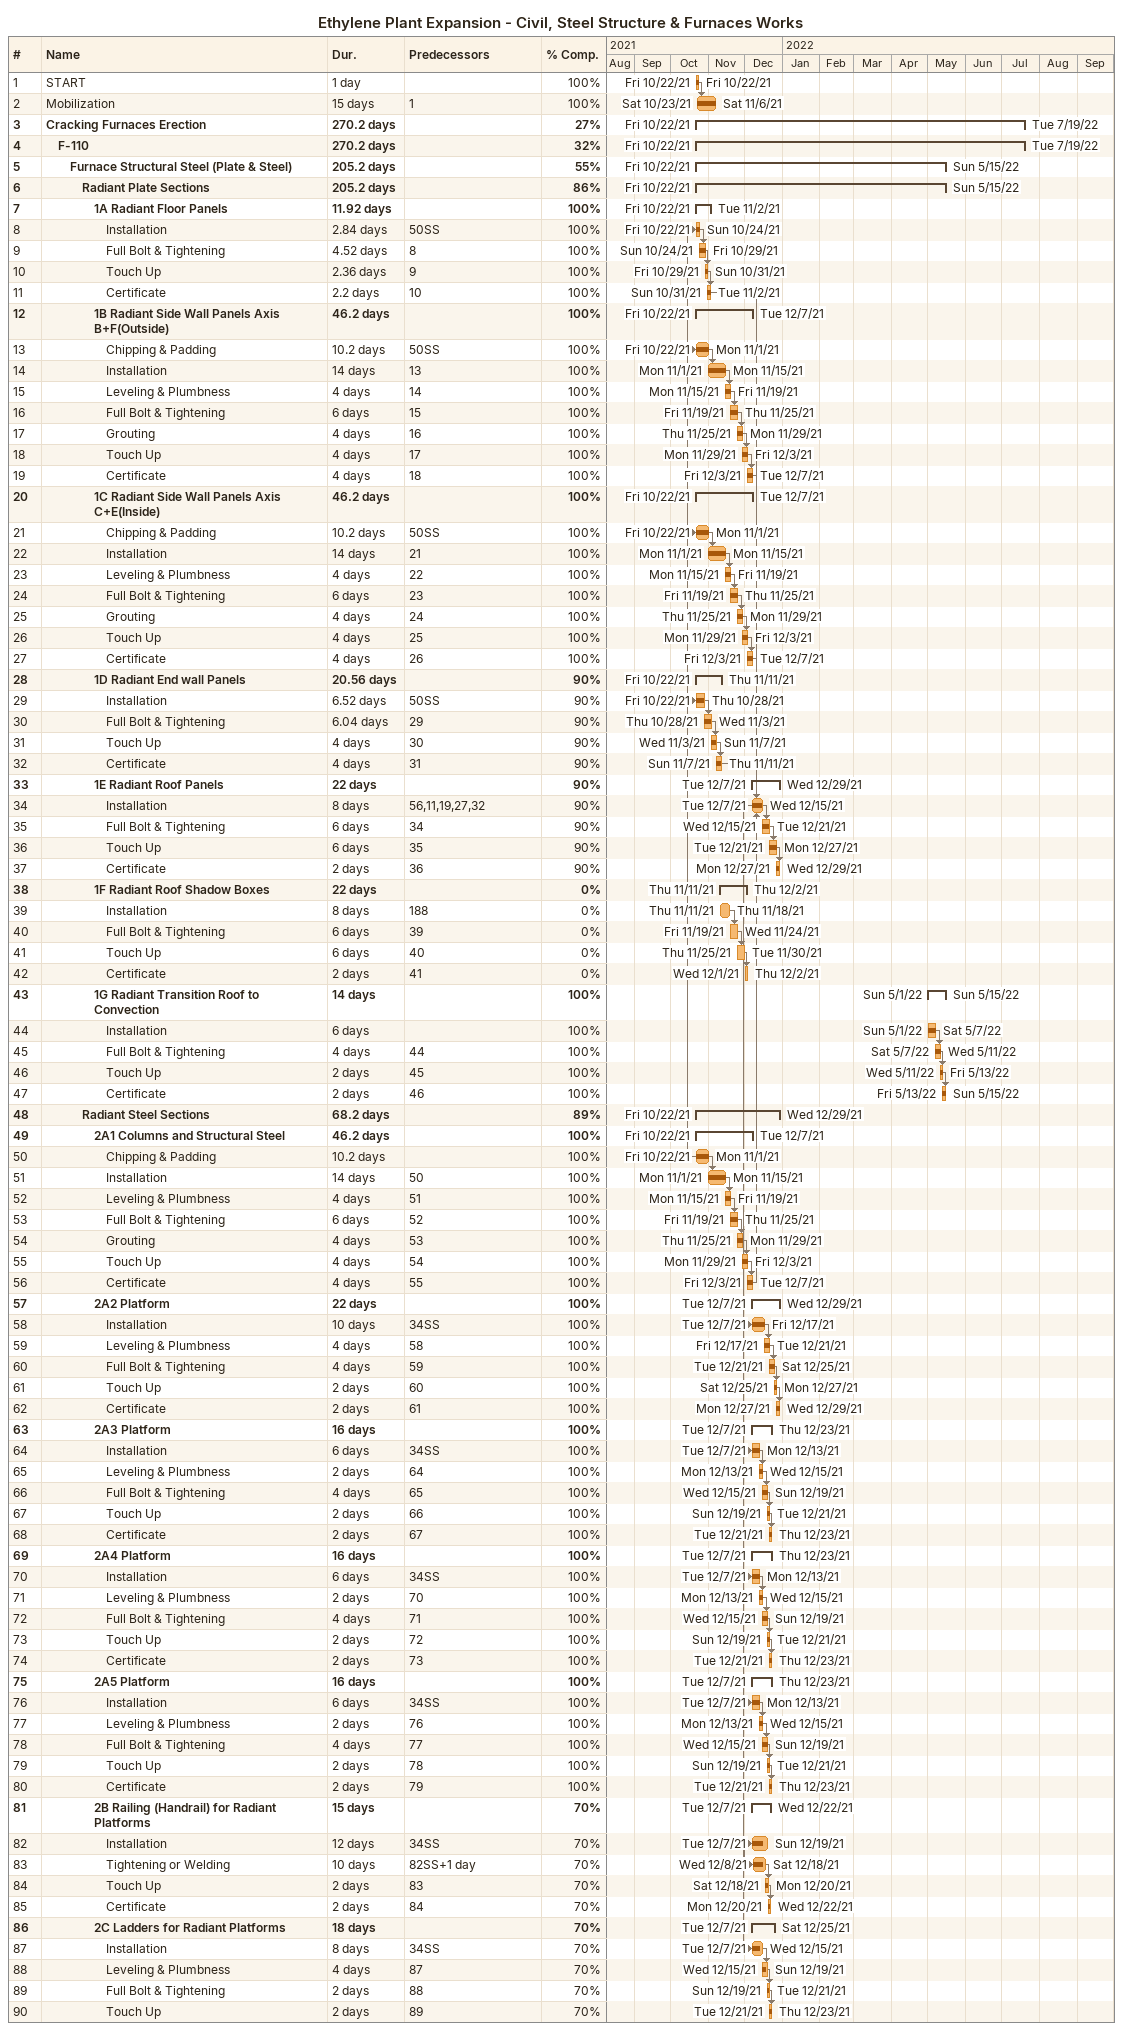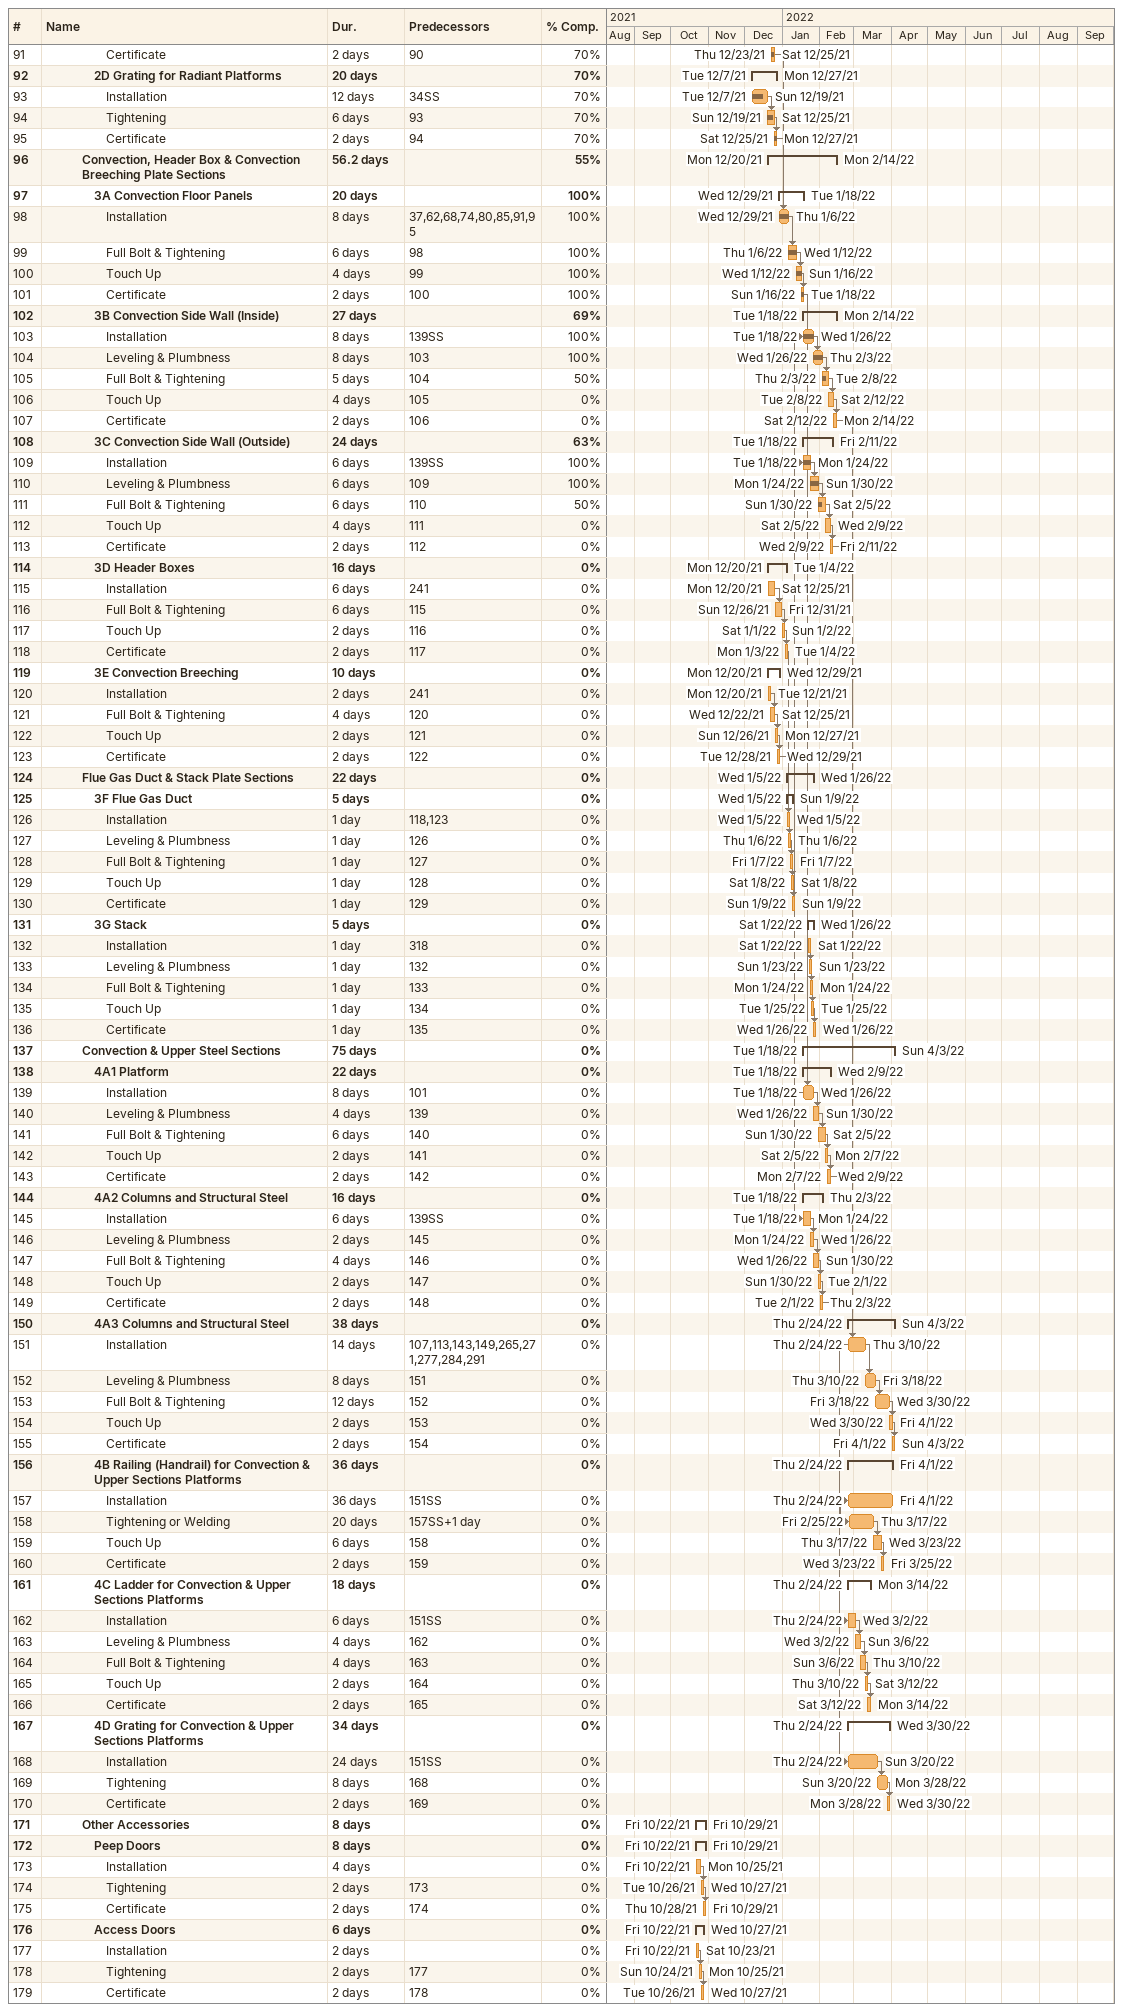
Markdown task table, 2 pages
Ethylene Plant Expansion - Civil, Steel Structure & Furnaces Works

| ID | Level | Task | Duration | Start | Finish | Predecessors | % complete |
|---|---|---|---|---|---|---|---|
| 1 | 1 | START | 1d | 2021-10-22 | 2021-10-22 |  | 100 |
| 2 | 1 | Mobilization | 15d | 2021-10-23 | 2021-11-06 | 1 | 100 |
| 3 | 1 | **Cracking Furnaces Erection** | 270.2d | 2021-10-22 | 2022-07-19 |  | 27 |
| 4 | 2 | **F-110** | 270.2d | 2021-10-22 | 2022-07-19 |  | 32 |
| 5 | 3 | **Furnace Structural Steel (Plate & Steel)** | 205.2d | 2021-10-22 | 2022-05-15 |  | 55 |
| 6 | 4 | **Radiant Plate Sections** | 205.2d | 2021-10-22 | 2022-05-15 |  | 86 |
| 7 | 5 | **1A Radiant Floor Panels** | 11.92d | 2021-10-22 | 2021-11-02 |  | 100 |
| 8 | 6 | Installation | 2.84d | 2021-10-22 | 2021-10-24 | 50SS | 100 |
| 9 | 6 | Full Bolt & Tightening | 4.52d | 2021-10-24 | 2021-10-29 | 8 | 100 |
| 10 | 6 | Touch Up | 2.36d | 2021-10-29 | 2021-10-31 | 9 | 100 |
| 11 | 6 | Certificate | 2.2d | 2021-10-31 | 2021-11-02 | 10 | 100 |
| 12 | 5 | **1B Radiant Side Wall Panels Axis B+F(Outside)** | 46.2d | 2021-10-22 | 2021-12-07 |  | 100 |
| 13 | 6 | Chipping & Padding | 10.2d | 2021-10-22 | 2021-11-01 | 50SS | 100 |
| 14 | 6 | Installation | 14d | 2021-11-01 | 2021-11-15 | 13 | 100 |
| 15 | 6 | Leveling & Plumbness | 4d | 2021-11-15 | 2021-11-19 | 14 | 100 |
| 16 | 6 | Full Bolt & Tightening | 6d | 2021-11-19 | 2021-11-25 | 15 | 100 |
| 17 | 6 | Grouting | 4d | 2021-11-25 | 2021-11-29 | 16 | 100 |
| 18 | 6 | Touch Up | 4d | 2021-11-29 | 2021-12-03 | 17 | 100 |
| 19 | 6 | Certificate | 4d | 2021-12-03 | 2021-12-07 | 18 | 100 |
| 20 | 5 | **1C Radiant Side Wall Panels Axis C+E(Inside)** | 46.2d | 2021-10-22 | 2021-12-07 |  | 100 |
| 21 | 6 | Chipping & Padding | 10.2d | 2021-10-22 | 2021-11-01 | 50SS | 100 |
| 22 | 6 | Installation | 14d | 2021-11-01 | 2021-11-15 | 21 | 100 |
| 23 | 6 | Leveling & Plumbness | 4d | 2021-11-15 | 2021-11-19 | 22 | 100 |
| 24 | 6 | Full Bolt & Tightening | 6d | 2021-11-19 | 2021-11-25 | 23 | 100 |
| 25 | 6 | Grouting | 4d | 2021-11-25 | 2021-11-29 | 24 | 100 |
| 26 | 6 | Touch Up | 4d | 2021-11-29 | 2021-12-03 | 25 | 100 |
| 27 | 6 | Certificate | 4d | 2021-12-03 | 2021-12-07 | 26 | 100 |
| 28 | 5 | **1D Radiant End wall Panels** | 20.56d | 2021-10-22 | 2021-11-11 |  | 90 |
| 29 | 6 | Installation | 6.52d | 2021-10-22 | 2021-10-28 | 50SS | 90 |
| 30 | 6 | Full Bolt & Tightening | 6.04d | 2021-10-28 | 2021-11-03 | 29 | 90 |
| 31 | 6 | Touch Up | 4d | 2021-11-03 | 2021-11-07 | 30 | 90 |
| 32 | 6 | Certificate | 4d | 2021-11-07 | 2021-11-11 | 31 | 90 |
| 33 | 5 | **1E Radiant Roof Panels** | 22d | 2021-12-07 | 2021-12-29 |  | 90 |
| 34 | 6 | Installation | 8d | 2021-12-07 | 2021-12-15 | 56, 11, 19, 27, 32 | 90 |
| 35 | 6 | Full Bolt & Tightening | 6d | 2021-12-15 | 2021-12-21 | 34 | 90 |
| 36 | 6 | Touch Up | 6d | 2021-12-21 | 2021-12-27 | 35 | 90 |
| 37 | 6 | Certificate | 2d | 2021-12-27 | 2021-12-29 | 36 | 90 |
| 38 | 5 | **1F Radiant Roof Shadow Boxes** | 22d | 2021-11-11 | 2021-12-02 |  | 0 |
| 39 | 6 | Installation | 8d | 2021-11-11 | 2021-11-18 | 188 | 0 |
| 40 | 6 | Full Bolt & Tightening | 6d | 2021-11-19 | 2021-11-24 | 39 | 0 |
| 41 | 6 | Touch Up | 6d | 2021-11-25 | 2021-11-30 | 40 | 0 |
| 42 | 6 | Certificate | 2d | 2021-12-01 | 2021-12-02 | 41 | 0 |
| 43 | 5 | **1G Radiant Transition Roof to Convection** | 14d | 2022-05-01 | 2022-05-15 |  | 100 |
| 44 | 6 | Installation | 6d | 2022-05-01 | 2022-05-07 |  | 100 |
| 45 | 6 | Full Bolt & Tightening | 4d | 2022-05-07 | 2022-05-11 | 44 | 100 |
| 46 | 6 | Touch Up | 2d | 2022-05-11 | 2022-05-13 | 45 | 100 |
| 47 | 6 | Certificate | 2d | 2022-05-13 | 2022-05-15 | 46 | 100 |
| 48 | 4 | **Radiant Steel Sections** | 68.2d | 2021-10-22 | 2021-12-29 |  | 89 |
| 49 | 5 | **2A1 Columns and Structural Steel** | 46.2d | 2021-10-22 | 2021-12-07 |  | 100 |
| 50 | 6 | Chipping & Padding | 10.2d | 2021-10-22 | 2021-11-01 |  | 100 |
| 51 | 6 | Installation | 14d | 2021-11-01 | 2021-11-15 | 50 | 100 |
| 52 | 6 | Leveling & Plumbness | 4d | 2021-11-15 | 2021-11-19 | 51 | 100 |
| 53 | 6 | Full Bolt & Tightening | 6d | 2021-11-19 | 2021-11-25 | 52 | 100 |
| 54 | 6 | Grouting | 4d | 2021-11-25 | 2021-11-29 | 53 | 100 |
| 55 | 6 | Touch Up | 4d | 2021-11-29 | 2021-12-03 | 54 | 100 |
| 56 | 6 | Certificate | 4d | 2021-12-03 | 2021-12-07 | 55 | 100 |
| 57 | 5 | **2A2 Platform** | 22d | 2021-12-07 | 2021-12-29 |  | 100 |
| 58 | 6 | Installation | 10d | 2021-12-07 | 2021-12-17 | 34SS | 100 |
| 59 | 6 | Leveling & Plumbness | 4d | 2021-12-17 | 2021-12-21 | 58 | 100 |
| 60 | 6 | Full Bolt & Tightening | 4d | 2021-12-21 | 2021-12-25 | 59 | 100 |
| 61 | 6 | Touch Up | 2d | 2021-12-25 | 2021-12-27 | 60 | 100 |
| 62 | 6 | Certificate | 2d | 2021-12-27 | 2021-12-29 | 61 | 100 |
| 63 | 5 | **2A3 Platform** | 16d | 2021-12-07 | 2021-12-23 |  | 100 |
| 64 | 6 | Installation | 6d | 2021-12-07 | 2021-12-13 | 34SS | 100 |
| 65 | 6 | Leveling & Plumbness | 2d | 2021-12-13 | 2021-12-15 | 64 | 100 |
| 66 | 6 | Full Bolt & Tightening | 4d | 2021-12-15 | 2021-12-19 | 65 | 100 |
| 67 | 6 | Touch Up | 2d | 2021-12-19 | 2021-12-21 | 66 | 100 |
| 68 | 6 | Certificate | 2d | 2021-12-21 | 2021-12-23 | 67 | 100 |
| 69 | 5 | **2A4 Platform** | 16d | 2021-12-07 | 2021-12-23 |  | 100 |
| 70 | 6 | Installation | 6d | 2021-12-07 | 2021-12-13 | 34SS | 100 |
| 71 | 6 | Leveling & Plumbness | 2d | 2021-12-13 | 2021-12-15 | 70 | 100 |
| 72 | 6 | Full Bolt & Tightening | 4d | 2021-12-15 | 2021-12-19 | 71 | 100 |
| 73 | 6 | Touch Up | 2d | 2021-12-19 | 2021-12-21 | 72 | 100 |
| 74 | 6 | Certificate | 2d | 2021-12-21 | 2021-12-23 | 73 | 100 |
| 75 | 5 | **2A5 Platform** | 16d | 2021-12-07 | 2021-12-23 |  | 100 |
| 76 | 6 | Installation | 6d | 2021-12-07 | 2021-12-13 | 34SS | 100 |
| 77 | 6 | Leveling & Plumbness | 2d | 2021-12-13 | 2021-12-15 | 76 | 100 |
| 78 | 6 | Full Bolt & Tightening | 4d | 2021-12-15 | 2021-12-19 | 77 | 100 |
| 79 | 6 | Touch Up | 2d | 2021-12-19 | 2021-12-21 | 78 | 100 |
| 80 | 6 | Certificate | 2d | 2021-12-21 | 2021-12-23 | 79 | 100 |
| 81 | 5 | **2B Railing (Handrail) for Radiant Platforms** | 15d | 2021-12-07 | 2021-12-22 |  | 70 |
| 82 | 6 | Installation | 12d | 2021-12-07 | 2021-12-19 | 34SS | 70 |
| 83 | 6 | Tightening or Welding | 10d | 2021-12-08 | 2021-12-18 | 82SS+1d | 70 |
| 84 | 6 | Touch Up | 2d | 2021-12-18 | 2021-12-20 | 83 | 70 |
| 85 | 6 | Certificate | 2d | 2021-12-20 | 2021-12-22 | 84 | 70 |
| 86 | 5 | **2C Ladders for Radiant Platforms** | 18d | 2021-12-07 | 2021-12-25 |  | 70 |
| 87 | 6 | Installation | 8d | 2021-12-07 | 2021-12-15 | 34SS | 70 |
| 88 | 6 | Leveling & Plumbness | 4d | 2021-12-15 | 2021-12-19 | 87 | 70 |
| 89 | 6 | Full Bolt & Tightening | 2d | 2021-12-19 | 2021-12-21 | 88 | 70 |
| 90 | 6 | Touch Up | 2d | 2021-12-21 | 2021-12-23 | 89 | 70 |
| 91 | 6 | Certificate | 2d | 2021-12-23 | 2021-12-25 | 90 | 70 |
| 92 | 5 | **2D Grating for Radiant Platforms** | 20d | 2021-12-07 | 2021-12-27 |  | 70 |
| 93 | 6 | Installation | 12d | 2021-12-07 | 2021-12-19 | 34SS | 70 |
| 94 | 6 | Tightening | 6d | 2021-12-19 | 2021-12-25 | 93 | 70 |
| 95 | 6 | Certificate | 2d | 2021-12-25 | 2021-12-27 | 94 | 70 |
| 96 | 4 | **Convection, Header Box & Convection Breeching Plate Sections** | 56.2d | 2021-12-20 | 2022-02-14 |  | 55 |
| 97 | 5 | **3A Convection Floor Panels** | 20d | 2021-12-29 | 2022-01-18 |  | 100 |
| 98 | 6 | Installation | 8d | 2021-12-29 | 2022-01-06 | 37, 62, 68, 74, 80, 85, 91, 95 | 100 |
| 99 | 6 | Full Bolt & Tightening | 6d | 2022-01-06 | 2022-01-12 | 98 | 100 |
| 100 | 6 | Touch Up | 4d | 2022-01-12 | 2022-01-16 | 99 | 100 |
| 101 | 6 | Certificate | 2d | 2022-01-16 | 2022-01-18 | 100 | 100 |
| 102 | 5 | **3B Convection Side Wall (Inside)** | 27d | 2022-01-18 | 2022-02-14 |  | 69 |
| 103 | 6 | Installation | 8d | 2022-01-18 | 2022-01-26 | 139SS | 100 |
| 104 | 6 | Leveling & Plumbness | 8d | 2022-01-26 | 2022-02-03 | 103 | 100 |
| 105 | 6 | Full Bolt & Tightening | 5d | 2022-02-03 | 2022-02-08 | 104 | 50 |
| 106 | 6 | Touch Up | 4d | 2022-02-08 | 2022-02-12 | 105 | 0 |
| 107 | 6 | Certificate | 2d | 2022-02-12 | 2022-02-14 | 106 | 0 |
| 108 | 5 | **3C Convection Side Wall (Outside)** | 24d | 2022-01-18 | 2022-02-11 |  | 63 |
| 109 | 6 | Installation | 6d | 2022-01-18 | 2022-01-24 | 139SS | 100 |
| 110 | 6 | Leveling & Plumbness | 6d | 2022-01-24 | 2022-01-30 | 109 | 100 |
| 111 | 6 | Full Bolt & Tightening | 6d | 2022-01-30 | 2022-02-05 | 110 | 50 |
| 112 | 6 | Touch Up | 4d | 2022-02-05 | 2022-02-09 | 111 | 0 |
| 113 | 6 | Certificate | 2d | 2022-02-09 | 2022-02-11 | 112 | 0 |
| 114 | 5 | **3D Header Boxes** | 16d | 2021-12-20 | 2022-01-04 |  | 0 |
| 115 | 6 | Installation | 6d | 2021-12-20 | 2021-12-25 | 241 | 0 |
| 116 | 6 | Full Bolt & Tightening | 6d | 2021-12-26 | 2021-12-31 | 115 | 0 |
| 117 | 6 | Touch Up | 2d | 2022-01-01 | 2022-01-02 | 116 | 0 |
| 118 | 6 | Certificate | 2d | 2022-01-03 | 2022-01-04 | 117 | 0 |
| 119 | 5 | **3E Convection Breeching** | 10d | 2021-12-20 | 2021-12-29 |  | 0 |
| 120 | 6 | Installation | 2d | 2021-12-20 | 2021-12-21 | 241 | 0 |
| 121 | 6 | Full Bolt & Tightening | 4d | 2021-12-22 | 2021-12-25 | 120 | 0 |
| 122 | 6 | Touch Up | 2d | 2021-12-26 | 2021-12-27 | 121 | 0 |
| 123 | 6 | Certificate | 2d | 2021-12-28 | 2021-12-29 | 122 | 0 |
| 124 | 4 | **Flue Gas Duct & Stack Plate Sections** | 22d | 2022-01-05 | 2022-01-26 |  | 0 |
| 125 | 5 | **3F Flue Gas Duct** | 5d | 2022-01-05 | 2022-01-09 |  | 0 |
| 126 | 6 | Installation | 1d | 2022-01-05 | 2022-01-05 | 118, 123 | 0 |
| 127 | 6 | Leveling & Plumbness | 1d | 2022-01-06 | 2022-01-06 | 126 | 0 |
| 128 | 6 | Full Bolt & Tightening | 1d | 2022-01-07 | 2022-01-07 | 127 | 0 |
| 129 | 6 | Touch Up | 1d | 2022-01-08 | 2022-01-08 | 128 | 0 |
| 130 | 6 | Certificate | 1d | 2022-01-09 | 2022-01-09 | 129 | 0 |
| 131 | 5 | **3G Stack** | 5d | 2022-01-22 | 2022-01-26 |  | 0 |
| 132 | 6 | Installation | 1d | 2022-01-22 | 2022-01-22 | 318 | 0 |
| 133 | 6 | Leveling & Plumbness | 1d | 2022-01-23 | 2022-01-23 | 132 | 0 |
| 134 | 6 | Full Bolt & Tightening | 1d | 2022-01-24 | 2022-01-24 | 133 | 0 |
| 135 | 6 | Touch Up | 1d | 2022-01-25 | 2022-01-25 | 134 | 0 |
| 136 | 6 | Certificate | 1d | 2022-01-26 | 2022-01-26 | 135 | 0 |
| 137 | 4 | **Convection & Upper Steel Sections** | 75d | 2022-01-18 | 2022-04-03 |  | 0 |
| 138 | 5 | **4A1 Platform** | 22d | 2022-01-18 | 2022-02-09 |  | 0 |
| 139 | 6 | Installation | 8d | 2022-01-18 | 2022-01-26 | 101 | 0 |
| 140 | 6 | Leveling & Plumbness | 4d | 2022-01-26 | 2022-01-30 | 139 | 0 |
| 141 | 6 | Full Bolt & Tightening | 6d | 2022-01-30 | 2022-02-05 | 140 | 0 |
| 142 | 6 | Touch Up | 2d | 2022-02-05 | 2022-02-07 | 141 | 0 |
| 143 | 6 | Certificate | 2d | 2022-02-07 | 2022-02-09 | 142 | 0 |
| 144 | 5 | **4A2 Columns and Structural Steel** | 16d | 2022-01-18 | 2022-02-03 |  | 0 |
| 145 | 6 | Installation | 6d | 2022-01-18 | 2022-01-24 | 139SS | 0 |
| 146 | 6 | Leveling & Plumbness | 2d | 2022-01-24 | 2022-01-26 | 145 | 0 |
| 147 | 6 | Full Bolt & Tightening | 4d | 2022-01-26 | 2022-01-30 | 146 | 0 |
| 148 | 6 | Touch Up | 2d | 2022-01-30 | 2022-02-01 | 147 | 0 |
| 149 | 6 | Certificate | 2d | 2022-02-01 | 2022-02-03 | 148 | 0 |
| 150 | 5 | **4A3 Columns and Structural Steel** | 38d | 2022-02-24 | 2022-04-03 |  | 0 |
| 151 | 6 | Installation | 14d | 2022-02-24 | 2022-03-10 | 107, 113, 143, 149, 265, 271, 277, 284, 291 | 0 |
| 152 | 6 | Leveling & Plumbness | 8d | 2022-03-10 | 2022-03-18 | 151 | 0 |
| 153 | 6 | Full Bolt & Tightening | 12d | 2022-03-18 | 2022-03-30 | 152 | 0 |
| 154 | 6 | Touch Up | 2d | 2022-03-30 | 2022-04-01 | 153 | 0 |
| 155 | 6 | Certificate | 2d | 2022-04-01 | 2022-04-03 | 154 | 0 |
| 156 | 5 | **4B Railing (Handrail) for Convection & Upper Sections Platforms** | 36d | 2022-02-24 | 2022-04-01 |  | 0 |
| 157 | 6 | Installation | 36d | 2022-02-24 | 2022-04-01 | 151SS | 0 |
| 158 | 6 | Tightening or Welding | 20d | 2022-02-25 | 2022-03-17 | 157SS+1d | 0 |
| 159 | 6 | Touch Up | 6d | 2022-03-17 | 2022-03-23 | 158 | 0 |
| 160 | 6 | Certificate | 2d | 2022-03-23 | 2022-03-25 | 159 | 0 |
| 161 | 5 | **4C Ladder for Convection & Upper Sections Platforms** | 18d | 2022-02-24 | 2022-03-14 |  | 0 |
| 162 | 6 | Installation | 6d | 2022-02-24 | 2022-03-02 | 151SS | 0 |
| 163 | 6 | Leveling & Plumbness | 4d | 2022-03-02 | 2022-03-06 | 162 | 0 |
| 164 | 6 | Full Bolt & Tightening | 4d | 2022-03-06 | 2022-03-10 | 163 | 0 |
| 165 | 6 | Touch Up | 2d | 2022-03-10 | 2022-03-12 | 164 | 0 |
| 166 | 6 | Certificate | 2d | 2022-03-12 | 2022-03-14 | 165 | 0 |
| 167 | 5 | **4D Grating for Convection & Upper Sections Platforms** | 34d | 2022-02-24 | 2022-03-30 |  | 0 |
| 168 | 6 | Installation | 24d | 2022-02-24 | 2022-03-20 | 151SS | 0 |
| 169 | 6 | Tightening | 8d | 2022-03-20 | 2022-03-28 | 168 | 0 |
| 170 | 6 | Certificate | 2d | 2022-03-28 | 2022-03-30 | 169 | 0 |
| 171 | 4 | **Other Accessories** | 8d | 2021-10-22 | 2021-10-29 |  | 0 |
| 172 | 5 | **Peep Doors** | 8d | 2021-10-22 | 2021-10-29 |  | 0 |
| 173 | 6 | Installation | 4d | 2021-10-22 | 2021-10-25 |  | 0 |
| 174 | 6 | Tightening | 2d | 2021-10-26 | 2021-10-27 | 173 | 0 |
| 175 | 6 | Certificate | 2d | 2021-10-28 | 2021-10-29 | 174 | 0 |
| 176 | 5 | **Access Doors** | 6d | 2021-10-22 | 2021-10-27 |  | 0 |
| 177 | 6 | Installation | 2d | 2021-10-22 | 2021-10-23 |  | 0 |
| 178 | 6 | Tightening | 2d | 2021-10-24 | 2021-10-25 | 177 | 0 |
| 179 | 6 | Certificate | 2d | 2021-10-26 | 2021-10-27 | 178 | 0 |
